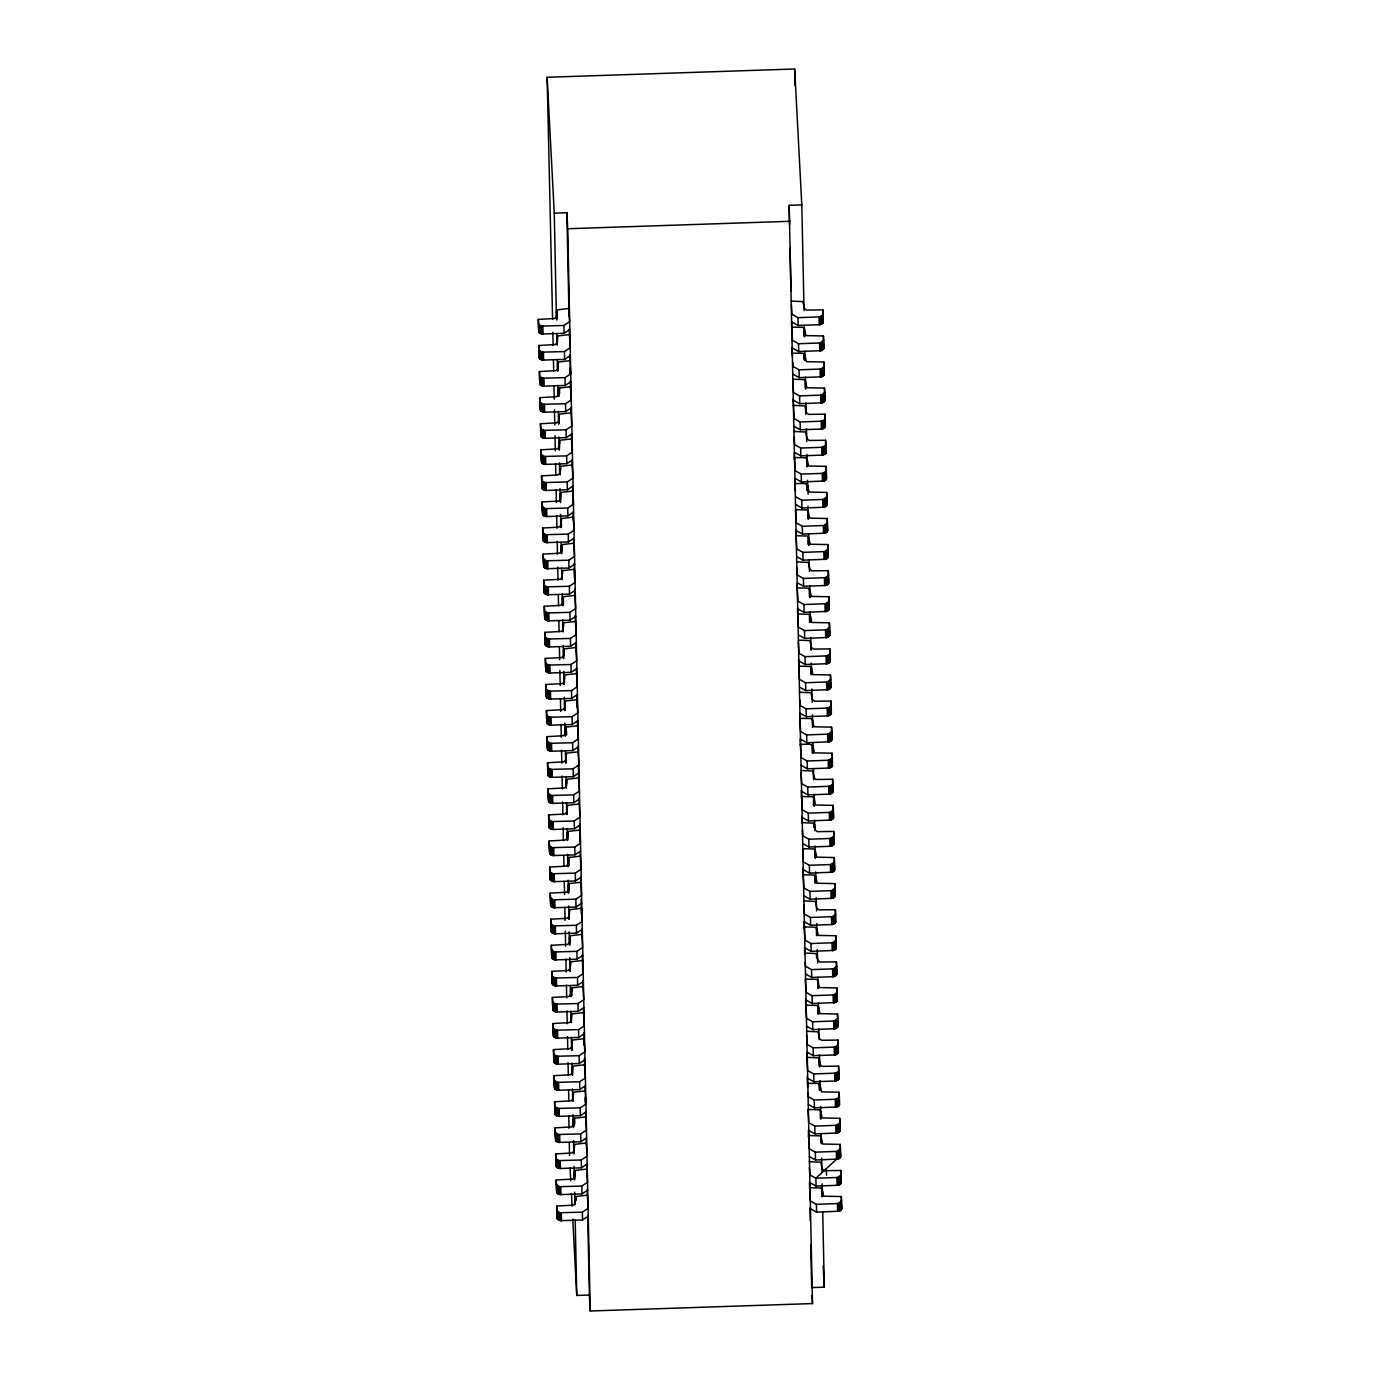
<?xml version="1.0" encoding="UTF-8"?>
<svg xmlns="http://www.w3.org/2000/svg" width="1380" height="1380" viewBox="0 0 1380 1380"><rect width="100%" height="100%" fill="white"/><g stroke="black" fill="none" stroke-linecap="round" stroke-linejoin="round"><path stroke-width="1.5" d="M538.303 319.401L538.614 324.128L541.426 326.077L563.92 325.49L569.63 321.695L568.94 308.499L557.348 309.845L556.64 316.589L554.691 318.487L538.303 319.401L538.459 327.233L538.994 332.39L542.306 333.995L564.092 333.305L569.785 329.51M556.606 319.418L556.658 310.673M538.838 345.483L539.149 350.21L541.961 352.159L564.472 351.555L570.164 347.76L569.474 334.581L557.882 335.927L557.192 342.654L555.243 344.569L538.838 345.483L539.011 353.297L539.528 358.472L542.84 360.077L564.627 359.387L570.337 355.591M539.39 371.565L539.701 376.274L542.513 378.224L565.007 377.637L570.716 373.842L570.026 360.663L558.434 361.991L557.727 368.736L555.778 370.651L539.39 371.565L539.545 379.379L540.08 384.554L543.392 386.159L565.162 385.469L570.871 381.673M539.925 397.63L540.236 402.356L543.047 404.305L565.541 403.719L571.251 399.924L570.561 386.728L558.969 388.073L558.279 394.818L556.33 396.733L539.925 397.63L540.098 405.461L540.615 410.619L543.927 412.223L565.714 411.551L571.423 407.756M540.477 423.712L540.788 428.438L543.599 430.388L566.093 429.801L571.803 426.006L571.113 412.81L559.504 414.155L558.814 420.9L556.865 422.815L540.477 423.712L540.632 431.543L541.15 436.701L544.479 438.305L566.249 437.615L571.958 433.82M541.012 449.794L541.322 454.52L544.134 456.47L566.628 455.883L572.338 452.088L571.648 438.892L560.056 440.237L559.349 446.982L557.417 448.88L541.012 449.794L541.167 457.625L541.702 462.783L545.014 464.387L566.801 463.697L572.493 459.902M541.547 475.876L541.857 480.602L544.686 482.552L567.18 481.948L572.873 478.153L572.183 464.974L560.591 466.319L559.9 473.047L557.951 474.962L541.547 475.876L541.719 483.69L542.236 488.865L545.548 490.469L567.335 489.779L573.045 485.984M542.099 501.958L542.409 506.667L545.221 508.634L567.715 508.03L573.425 504.235L572.735 491.056L561.143 492.384L560.435 499.129L558.503 501.043L542.099 501.958L542.254 509.772L542.789 514.947L546.101 516.551L567.887 515.861L573.58 512.066M542.633 528.023L542.944 532.749L545.755 534.698L568.267 534.112L573.959 530.317L573.269 517.12L561.677 518.466L560.987 525.211L559.038 527.125L542.633 528.023L542.806 535.854L543.323 541.012L546.635 542.616L568.422 541.943L574.132 538.148M560.987 527.574L560.832 519.743M543.185 554.105L543.496 558.831L546.308 560.78L568.802 560.194L574.511 556.399L573.821 543.202L562.229 544.548L561.522 551.293L559.573 553.207L543.185 554.105L543.341 561.936L543.875 567.094L547.187 568.698L568.957 568.008L574.667 564.213M543.72 580.187L544.031 584.913L546.842 586.862L569.336 586.276L575.046 582.481L574.356 569.284L562.764 570.63L562.074 577.375L560.125 579.272L543.72 580.187L543.893 588.018L544.41 593.176L547.722 594.78L569.509 594.09L575.218 590.295M544.272 606.269L544.582 610.995L547.394 612.944L569.888 612.341L575.598 608.545L574.908 595.366L563.299 596.712L562.609 603.44L560.659 605.354L544.272 606.269L544.427 614.083L544.945 619.258L548.274 620.862L570.043 620.172L575.753 616.377M544.807 632.351L545.117 637.06L547.929 639.026L570.423 638.423L576.133 634.627L575.443 621.448L563.851 622.777L563.144 629.522L561.212 631.436L544.807 632.351L544.962 640.165L545.497 645.34L548.809 646.944L570.596 646.254L576.288 642.459M545.341 658.415L545.652 663.142L548.481 665.091L570.975 664.505L576.668 660.71L575.977 647.513L564.386 648.859L563.696 655.604L561.746 657.518L545.341 658.415L545.514 666.247L546.032 671.405L549.343 673.009L571.13 672.336L576.84 668.541M545.894 684.497L546.204 689.224L549.016 691.173L571.51 690.587L577.22 686.792L576.53 673.595L564.938 674.941L564.23 681.686L562.298 683.6L545.894 684.497L546.049 692.329L546.584 697.486L549.895 699.091L571.682 698.401L577.375 694.606M546.428 710.579L546.739 715.306L549.551 717.255L572.062 716.668L577.754 712.874L577.064 699.677L565.472 701.023L564.782 707.768L562.833 709.665L546.428 710.579L546.601 718.411L547.118 723.568L550.43 725.173L572.217 724.483L577.927 720.688M546.98 736.661L547.291 741.388L550.102 743.337L572.596 742.733L578.306 738.938L577.616 725.759L566.024 727.105L565.317 733.832L563.368 735.747L546.98 736.661L547.136 744.476L547.67 749.65L550.982 751.255L572.752 750.565L578.462 746.77M547.515 762.743L547.826 767.452L550.637 769.419L573.131 768.815L578.841 765.02L578.151 751.841L566.559 753.17L565.869 759.914L563.92 761.829L547.515 762.743L547.688 770.558L548.205 775.733L551.517 777.337L573.304 776.647L579.014 772.852M548.067 788.808L548.377 793.534L551.189 795.484L573.683 794.897L579.393 791.102L578.703 777.906L567.094 779.252L566.404 785.996L564.455 787.911L548.067 788.808L548.222 796.639L548.74 801.797L552.069 803.402L573.839 802.729L579.548 798.934M566.404 788.36L566.249 780.528M548.602 814.89L548.912 819.616L551.724 821.566L574.218 820.979L579.928 817.184L579.238 803.988L567.646 805.334L566.939 812.078L565.007 813.993L548.602 814.89L548.757 822.721L549.292 827.879L552.604 829.484L574.391 828.793L580.083 824.999M549.136 840.972L549.464 845.699L552.276 847.648L574.77 847.061L580.462 843.266L579.773 830.07L568.181 831.416L567.491 838.16L565.541 840.058L549.136 840.972L549.309 848.804L549.827 853.961L553.139 855.566L574.925 854.875L580.635 851.081M549.689 867.054L549.999 871.781L552.811 873.73L575.305 873.126L581.014 869.331L580.325 856.152L568.732 857.498L568.025 864.225L566.093 866.14L549.689 867.054L549.844 874.868L550.379 880.043L553.691 881.648L575.477 880.957L581.17 877.163M550.223 893.136L550.534 897.845L553.346 899.812L575.857 899.208L581.549 895.413L580.859 882.234L569.267 883.562L568.577 890.307L566.628 892.222L550.223 893.136L550.396 900.95L550.913 906.125L554.225 907.73L576.012 907.04L581.722 903.245M550.775 919.201L551.086 923.927L553.898 925.877L576.391 925.29L582.101 921.495L581.411 908.299L569.819 909.644L569.112 916.389L567.163 918.304L550.775 919.201L550.931 927.032L551.465 932.19L554.777 933.794L576.547 933.122L582.257 929.327M551.31 945.283L551.62 950.009L554.432 951.959L576.926 951.372L582.636 947.577L581.946 934.381L570.354 935.726L569.664 942.471L567.715 944.386L551.31 945.283L551.482 953.114L552 958.272L555.312 959.876L577.099 959.186L582.809 955.391M551.862 971.365L552.173 976.091L554.984 978.041L577.478 977.454L583.188 973.659L582.498 960.463L570.889 961.808L570.199 968.553L568.25 970.451L551.862 971.365L552.017 979.196L552.535 984.354L555.864 985.958L577.634 985.268L583.343 981.473M552.397 997.447L552.707 1002.173L555.519 1004.123L578.013 1003.519L583.723 999.724L583.033 986.545L571.441 987.89L570.734 994.618L568.802 996.533L552.397 997.447L552.552 1005.261L553.087 1010.436L556.399 1012.04L578.186 1011.35L583.895 1007.555M552.932 1023.529L553.259 1028.238L556.071 1030.205L578.565 1029.601L584.275 1025.806L583.567 1012.627L571.976 1013.955L571.286 1020.7L569.336 1022.615L552.932 1023.529L553.104 1031.343L553.621 1036.518L556.951 1038.122L578.72 1037.432L584.43 1033.637M553.484 1049.594L553.794 1054.32L556.606 1056.269L579.1 1055.683L584.809 1051.888L584.12 1038.692L572.528 1040.037L571.82 1046.782L569.888 1048.697L553.484 1049.594L553.639 1057.425L554.173 1062.583L557.486 1064.187L579.272 1063.514L584.965 1059.719M571.786 1049.611L571.837 1040.865M554.018 1075.676L554.329 1080.402L557.141 1082.351L579.652 1081.765L585.344 1077.97L584.654 1064.774L573.062 1066.119L572.372 1072.864L570.423 1074.778L554.018 1075.676L554.191 1083.507L554.708 1088.665L558.02 1090.269L579.807 1089.579L585.517 1085.784M554.57 1101.758L554.881 1106.484L557.692 1108.433L580.187 1107.847L585.896 1104.052L585.206 1090.856L573.614 1092.201L572.907 1098.946L570.958 1100.861L554.57 1101.758L554.726 1109.589L555.26 1114.747L558.572 1116.351L580.359 1115.661L586.052 1111.866M555.105 1127.84L555.416 1132.566L558.227 1134.515L580.739 1133.912L586.431 1130.117L585.741 1116.938L574.149 1118.283L573.459 1125.01L571.51 1126.925L555.105 1127.84L555.278 1135.654L555.795 1140.829L559.107 1142.433L580.894 1141.743L586.604 1137.948M555.657 1153.922L555.968 1158.631L558.779 1160.597L581.273 1159.994L586.983 1156.198L586.293 1143.02L574.684 1144.348L573.994 1151.092L572.045 1153.007L555.657 1153.922L555.812 1161.736L556.347 1166.911L559.659 1168.515L581.428 1167.825L587.138 1164.03M556.192 1179.986L556.502 1184.713L559.314 1186.662L581.808 1186.076L587.518 1182.281L586.828 1169.101L575.236 1170.43L574.529 1177.175L572.596 1179.089L556.192 1179.986L556.364 1187.818L556.882 1192.976L560.194 1194.597L581.981 1193.907L587.69 1190.112M556.744 1206.068L557.054 1210.795L559.866 1212.744L582.36 1212.158L588.07 1208.362L587.363 1195.166L575.77 1196.512L575.081 1203.256L573.131 1205.171L556.744 1206.068L556.899 1213.9L557.417 1219.058L560.746 1220.662L582.515 1219.972L588.225 1216.177M791.206 301.064L802.901 301.616L804.298 308.292L806.438 310.069L822.877 309.879L823.067 314.606L819.755 316.882L797.985 317.659L791.896 314.243L791.413 304.825M792.068 322.075L798.14 325.473L819.927 324.697L823.256 321.971M823.636 340.222L820.307 342.964L798.52 343.724L792.448 340.325L791.758 327.146L802.918 327.388L804.437 328.923L805.834 335.599L823.429 335.961L823.636 340.222L823.774 348.502L821.169 350.641L798.692 351.555L792.603 348.157M823.774 348.502L823.584 343.775M792.5 356.989L792.293 353.211L802.832 353.228L804.971 355.005L806.369 361.663L823.964 362.043L824.153 366.77L820.841 369.047L799.072 369.805L792.983 366.407L792.793 362.647M793.155 374.239L799.227 377.637L821.014 376.861L824.136 375.05L824.119 369.857M824.723 392.369L821.393 395.111L799.607 395.888L793.534 392.489L792.845 379.293L803.988 379.552L805.523 381.087L806.92 387.746L824.498 388.108L824.723 392.369L824.843 400.666L822.256 402.805L799.779 403.702L793.69 400.304M824.843 400.666L824.671 395.939M793.379 405.375L805.075 405.944L806.472 412.603L808.611 414.38L825.05 414.19L825.068 419.382L821.928 421.193L800.159 421.97L794.069 418.571L793.19 398.958M794.225 426.386L800.314 429.784L822.101 429.025L825.223 427.196L825.206 422.021M793.914 431.457L805.61 432.009L807.007 438.685L809.146 440.462L825.585 440.272L825.775 444.998L822.48 447.275L800.693 448.052L794.604 444.636L794.225 437.115M794.777 452.468L800.849 455.866L822.635 455.089L825.775 453.278L825.758 448.086M826.361 470.615L823.015 473.357L801.228 474.116L795.156 470.718L794.466 457.539L805.627 457.781L807.145 459.316L808.542 465.991L826.137 466.354L826.361 470.615L826.482 478.895L823.877 481.034L801.4 481.948L795.311 478.55M826.482 478.895L826.292 474.168M795.398 491.142L795.001 483.604L804.868 483.449L807.473 484.949L809.094 492.056L826.672 492.436L826.896 496.697L823.55 499.439L801.78 500.198L795.691 496.8M795.863 504.632L801.935 508.03L823.722 507.254L826.861 505.442L826.844 500.25M827.448 522.761L824.102 525.504L802.315 526.28L796.243 522.882L795.553 509.686L806.714 509.945L808.232 511.48L809.629 518.138L827.224 518.5L827.448 522.761L827.569 531.059L824.964 533.198L802.487 534.095L796.398 530.696M827.569 531.059L827.379 526.332M827.983 548.843L824.636 551.586L802.867 552.362L796.778 548.964L796.088 535.768L807.248 536.027L808.766 537.545L810.164 544.22L827.759 544.582L827.983 548.843L828.104 557.141L825.499 559.262L803.022 560.177L796.95 556.778M828.104 557.141L827.914 552.414M796.639 561.85L808.318 562.402L809.732 569.077L811.871 570.854L828.293 570.664L828.483 575.391L825.188 577.668L803.402 578.444L797.33 575.029L796.933 567.508M797.485 582.86L803.574 586.259L825.344 585.5L828.483 583.671L828.466 578.479M829.07 601.007L825.723 603.75L803.954 604.509L797.864 601.111L797.174 587.932L808.335 588.173L809.853 589.709L811.25 596.384L828.845 596.747L829.07 601.007L829.19 609.287L826.586 611.426L804.109 612.341L798.019 608.942M829.19 609.287L829 604.561M829.604 627.089L826.275 629.832L804.488 630.591L798.399 627.193L797.709 613.997L808.87 614.255L810.405 615.791L811.802 622.449L829.38 622.829L829.604 627.089L829.725 635.369L827.138 637.508L804.661 638.423L798.572 635.024M829.725 635.369L829.553 630.643M798.261 640.079L809.957 640.648L811.354 647.323L813.493 649.1L829.932 648.893L829.949 654.086L826.81 655.897L805.04 656.673L798.951 653.275L798.365 641.959M799.106 661.089L805.196 664.505L826.965 663.728L830.105 661.9L830.087 656.725M830.691 679.236L827.345 681.979L805.575 682.755L799.486 679.357L798.796 666.161L809.957 666.419L811.475 667.937L812.889 674.613L830.467 674.975L830.691 679.236L830.812 687.533L828.224 689.655L805.73 690.569L799.658 687.171M830.812 687.533L830.639 682.807M799.348 692.243L811.043 692.795L812.441 699.47L814.58 701.247L831.019 701.057L831.191 705.784L827.897 708.061L806.11 708.837L800.038 705.422L799.745 699.781M800.193 713.253L806.282 716.651L828.052 715.892L831.191 714.064L831.174 708.872M831.778 731.4L828.431 734.143L806.662 734.902L800.573 731.504L799.883 718.325L811.043 718.566L812.561 720.101L813.959 726.777L831.554 727.139L831.778 731.4L831.899 739.68L829.294 741.819L806.817 742.733L800.745 739.335M831.899 739.68L831.709 734.954M801.021 755.705L800.434 744.389L809.577 744.13L812.889 745.735L814.511 752.842L832.088 753.221L832.312 757.482L828.983 760.225L807.197 760.984L801.125 757.586M801.28 765.417L807.369 768.815L829.139 768.039L832.278 766.228L832.261 761.036M800.969 770.471L812.665 771.041L814.062 777.716L816.201 779.493L832.64 779.286L832.658 784.478L829.518 786.289L807.749 787.066L801.659 783.668L801.073 772.369M801.832 791.482L807.904 794.897L829.691 794.121L832.813 792.293L832.795 787.118M833.399 809.629L830.07 812.372L808.283 813.148L802.211 809.75L801.504 796.553L812.665 796.812L814.2 798.33L815.597 805.006L833.175 805.368L833.399 809.629L833.52 817.926L830.933 820.048L808.456 820.962L802.366 817.564M833.52 817.926L833.348 813.2M802.056 822.635L813.752 823.187L815.149 829.863L817.288 831.64L833.727 831.45L833.9 836.177L830.605 838.454L808.835 839.23L802.746 835.814L802.453 830.173M802.901 843.646L808.991 847.044L830.76 846.285L833.9 844.457L833.882 839.282M834.486 861.793L831.139 864.536L809.37 865.295L803.281 861.896L802.591 848.717L813.752 848.959L815.269 850.494L816.684 857.17L834.262 857.532L834.486 861.793L834.607 870.073L832.019 872.212L809.525 873.126L803.453 869.728M834.607 870.073L834.434 865.346M835.038 887.875L831.692 890.617L809.905 891.377L803.833 887.978L803.143 874.782L814.304 875.041L815.822 876.576L817.219 883.235L834.814 883.614L835.038 887.875L835.159 896.155L832.554 898.294L810.077 899.208L803.988 895.81M835.159 896.155L834.969 891.428M803.678 900.864L815.373 901.433L816.77 908.109L818.909 909.886L835.349 909.679L835.538 914.405L832.226 916.682L810.457 917.459L804.368 914.06L803.885 904.642M804.54 921.875L810.612 925.29L832.399 924.514L835.728 921.771M836.108 940.022L832.778 942.764L810.991 943.541L804.92 940.142L804.23 926.946L815.373 927.205L816.908 928.723L818.306 935.399L835.883 935.761L836.108 940.022L836.245 948.319L833.641 950.441L811.164 951.355L805.075 947.957M836.245 948.319L836.056 943.592M804.764 953.028L816.46 953.58L817.857 960.256L819.996 962.033L836.435 961.843L836.625 966.569L833.313 968.846L811.543 969.623L805.454 966.224L805.264 962.447M805.627 974.038L811.699 977.437L833.486 976.678L836.608 974.849L836.591 969.674M837.194 992.185L833.865 994.928L812.078 995.687L806.006 992.289L805.299 979.11L816.46 979.352L817.995 980.887L819.392 987.562L836.97 987.925L837.194 992.185L837.315 1000.466L834.727 1002.605L812.251 1003.519L806.162 1000.12M837.315 1000.466L837.143 995.739M837.746 1018.267L834.4 1021.01L812.63 1021.769L806.541 1018.371L805.851 1005.192L817.012 1005.434L818.53 1006.969L819.927 1013.627L837.522 1014.007L837.746 1018.267L837.867 1026.548L835.262 1028.687L812.786 1029.601L806.696 1026.203M837.867 1026.548L837.677 1021.821M806.386 1031.257L818.081 1031.826L819.479 1038.502L821.618 1040.278L838.057 1040.072L838.247 1044.798L834.934 1047.075L813.165 1047.851L807.076 1044.453L806.593 1035.034M807.248 1052.267L813.32 1055.683L835.107 1054.907L838.454 1052.164M806.938 1057.339L818.633 1057.908L820.031 1064.567L822.17 1066.343L838.609 1066.153L838.626 1071.346L835.486 1073.157L813.7 1073.933L807.628 1070.535L806.783 1053.044M807.783 1078.349L813.872 1081.748L835.642 1080.988L838.781 1079.16L838.764 1073.985M807.68 1087.181L807.473 1083.421L818.012 1083.421L820.151 1085.197L821.548 1091.873L839.144 1092.236L839.333 1096.962L836.021 1099.239L814.252 1100.015L808.163 1096.617L807.973 1092.839M808.335 1104.431L814.407 1107.83L836.194 1107.071L839.333 1105.242L839.316 1100.067M839.903 1122.578L836.573 1125.321L814.787 1126.08L808.715 1122.682L808.025 1109.503L819.168 1109.744L820.703 1111.28L822.101 1117.955L839.696 1118.317L839.903 1122.578L840.041 1130.858L837.436 1132.997L814.959 1133.912L808.87 1130.513M840.041 1130.858L839.851 1126.132M840.455 1148.66L837.108 1151.403L815.339 1152.162L809.249 1148.764L808.559 1135.585L819.72 1135.826L821.238 1137.362L822.635 1144.02L840.23 1144.399L840.455 1148.66L840.575 1156.94L837.971 1159.079L815.494 1159.994L809.422 1156.595M840.575 1156.94L840.386 1152.214M809.111 1161.649L820.789 1162.219L822.204 1168.895L824.343 1170.671L840.765 1170.464L840.955 1175.208L837.66 1177.468L815.873 1178.244L809.801 1174.846L809.405 1167.308M809.957 1182.66L816.046 1186.076L837.815 1185.299L840.955 1183.471L840.938 1178.296M841.541 1200.807L838.195 1203.55L816.425 1204.326L810.336 1200.928L809.646 1187.732L820.807 1187.99L822.325 1189.508L823.722 1196.184L841.317 1196.546L841.541 1200.807L841.662 1209.104L839.057 1211.226L816.581 1212.14L810.491 1208.742M841.662 1209.104L841.472 1204.378M559.366 449.345L559.366 441.065M560.452 501.492L560.452 493.212M564.782 710.131L564.782 701.851M565.869 762.278L565.869 753.998M569.664 944.834L569.664 936.554M570.199 970.916L570.216 962.636M569.388 864.967L568.198 866.14L568.043 858.326M566.68 734.574L566.024 727.105M572.096 995.36L571.441 987.89M552.587 319.436L547.136 77.28L794.673 69L801.797 204.895L804.057 310.673M547.136 77.28L554.26 213.175L566.887 212.744L567.732 228.735L590.226 1311L812.492 1303.565L789.153 205.31L801.797 204.895M567.732 228.735L789.998 221.3M572.752 1218.988L576.754 1295.441L589.381 1295.009L590.226 1311M822.721 1211.847L824.291 1287.16L811.664 1287.574L810.767 1244.536M807.938 544.151L808.232 536.699M813.372 804.937L813.648 797.485M805.127 388.056L805.299 380.639M814.89 857.463L815.062 850.045M820.324 1118.249L820.479 1110.831M826.206 1168.756L826.551 1175.156M823.17 1265.926L824.291 1287.16M812.078 1295.561L812.492 1303.565M570.182 368.477L570.475 374.135M572.993 500.75L573.183 504.528M579.945 837.902L580.135 841.662M582.653 968.294L582.843 972.055M585.361 1098.687L585.568 1102.447M570.078 1168.032L570.751 1180.78M571.423 1193.51L572.079 1206.258M823.101 314.14L823.222 322.437M824.188 366.304L824.309 374.584M825.275 418.451L825.395 426.748M825.809 444.533L825.93 452.83M826.896 496.697L827.017 504.977M828.518 574.925L828.656 583.223M830.156 653.154L830.277 661.451M831.243 705.318L831.364 713.615M832.312 757.482L832.451 765.762M832.865 783.564L832.985 791.844M833.951 835.711L834.072 844.008M835.573 913.957L835.693 922.237M836.659 966.103L836.78 974.401M838.281 1044.35L838.402 1052.63M838.833 1070.414L838.954 1078.712M839.368 1096.496L839.489 1104.794M840.989 1174.742L841.11 1183.022M822.877 309.879L823.067 322.886M823.429 335.961L823.601 348.968M823.964 362.043L824.136 375.05M824.498 388.108L824.688 401.114M825.05 414.19L825.223 427.196M825.585 440.272L825.775 453.278M826.137 466.354L826.309 479.36M826.672 492.436L826.861 505.442M827.224 518.5L827.396 531.507M827.759 544.582L827.931 557.589M828.293 570.664L828.483 583.671M828.845 596.747L829.018 609.753M829.38 622.829L829.57 635.835M829.932 648.893L830.001 652.809M829.949 654.086L830.105 661.9M830.467 674.975L830.657 687.982M831.019 701.057L831.191 714.064M831.554 727.139L831.726 740.146M832.088 753.221L832.278 766.228M832.64 779.286L832.727 783.202M832.658 784.478L832.813 792.293M833.175 805.368L833.365 818.375M833.727 831.45L833.9 844.457M834.262 857.532L834.452 870.539M834.814 883.614L834.986 896.62M835.349 909.679L835.521 922.685M835.883 935.761L836.073 948.767M836.435 961.843L836.608 974.849M836.97 987.925L837.16 1000.931M837.522 1014.007L837.695 1027.013M838.057 1040.072L838.247 1053.078M838.609 1066.153L838.781 1079.16M839.144 1092.236L839.333 1105.242M839.696 1118.317L839.868 1131.324M840.23 1144.399L840.403 1157.406M840.765 1170.464L840.955 1183.471M841.317 1196.546L841.49 1209.553M822.601 315.485L822.773 323.317M823.153 341.567L823.308 349.399M823.688 367.649L823.86 375.481M824.24 393.731L824.395 401.546M824.774 419.813L824.947 427.628M825.326 445.878L825.482 453.709M825.861 471.96L826.016 479.791M826.396 498.042L826.568 505.874M826.948 524.124L827.103 531.938M827.483 550.206L827.655 558.02M828.034 576.271L828.19 584.102M828.569 602.353L828.742 610.184M829.121 628.435L829.277 636.266M829.656 654.517L829.811 662.331M830.191 680.599L830.363 688.413M830.743 706.664L830.898 714.495M831.278 732.745L831.45 740.577M831.83 758.827L831.985 766.659M832.364 784.909L832.537 792.724M832.916 810.991L833.072 818.806M833.451 837.056L833.606 844.888M833.986 863.138L834.158 870.97M834.538 889.22L834.693 897.052M835.073 915.302L835.245 923.116M835.625 941.384L835.78 949.199M836.159 967.449L836.332 975.281M836.711 993.531L836.866 1001.363M837.246 1019.613L837.418 1027.445M837.798 1045.695L837.953 1053.509M838.333 1071.777L838.488 1079.591M838.868 1097.842L839.04 1105.673M839.42 1123.924L839.575 1131.755M839.954 1150.006L840.127 1157.837M840.506 1176.088L840.662 1183.902M841.041 1202.17L841.214 1209.984M822.204 315.882L822.377 323.714M822.756 341.964L822.911 349.796M823.291 368.046L823.446 375.86M823.826 394.128L823.998 401.942M824.378 420.193L824.533 428.024M824.912 446.275L825.085 454.106M825.464 472.357L825.62 480.188M825.999 498.439L826.172 506.253M826.551 524.521L826.706 532.335M827.086 550.586L827.241 558.417M827.62 576.668L827.793 584.499M828.173 602.75L828.328 610.581M828.707 628.832L828.88 636.646M829.259 654.914L829.414 662.728M829.794 680.995L829.966 688.81M830.346 707.06L830.501 714.892M830.881 733.142L831.053 740.974M831.433 759.224L831.588 767.039M831.968 785.306L832.123 793.12M832.502 811.388L832.675 819.202M833.054 837.453L833.21 845.284M833.589 863.535L833.761 871.366M834.141 889.617L834.296 897.431M834.676 915.699L834.848 923.513M835.228 941.781L835.383 949.595M835.763 967.846L835.918 975.677M836.297 993.928L836.47 1001.759M836.849 1020.01L837.005 1027.824M837.384 1046.092L837.557 1053.906M837.936 1072.174L838.091 1079.988M838.471 1098.238L838.643 1106.07M839.023 1124.321L839.178 1132.152M839.558 1150.402L839.713 1158.217M840.092 1176.485L840.265 1184.299M840.644 1202.567L840.8 1210.381M821.704 316.227L821.876 324.059M822.256 342.309L822.411 350.14M822.791 368.391L822.946 376.205M823.325 394.473L823.498 402.287M823.877 420.555L824.033 428.369M824.412 446.62L824.585 454.451M824.964 472.702L825.119 480.533M825.499 498.784L825.671 506.598M826.051 524.866L826.206 532.68M826.586 550.948L826.741 558.762M827.12 577.013L827.293 584.844M827.672 603.095L827.827 610.926M828.207 629.177L828.38 636.991M828.759 655.259L828.914 663.073M829.294 681.341L829.466 689.155M829.846 707.405L830.001 715.237M830.38 733.487L830.536 741.319M830.915 759.569L831.088 767.384M831.467 785.651L831.623 793.466M832.002 811.733L832.175 819.548M832.554 837.798L832.709 845.63M833.089 863.88L833.261 871.712M833.641 889.962L833.796 897.794M834.176 916.044L834.331 923.858M834.71 942.126L834.883 949.94M835.262 968.191L835.418 976.022M835.797 994.273L835.97 1002.104M836.349 1020.355L836.504 1028.186M836.884 1046.437L837.056 1054.251M837.436 1072.519L837.591 1080.333M837.971 1098.584L838.126 1106.415M838.505 1124.666L838.678 1132.497M839.057 1150.748L839.213 1158.579M839.592 1176.83L839.764 1184.644M840.144 1202.912L840.299 1210.726M821.117 316.52L821.273 324.335M821.652 342.602L821.825 350.416M822.204 368.684L822.359 376.498M822.739 394.749L822.911 402.581M823.291 420.831L823.446 428.663M823.826 446.913L823.998 454.727M824.378 472.995L824.533 480.809M824.912 499.077L825.085 506.891M825.464 525.142L825.62 532.973M825.999 551.224L826.154 559.055M826.534 577.306L826.706 585.12M827.086 603.388L827.241 611.202M827.62 629.47L827.793 637.284M828.173 655.534L828.328 663.366M828.707 681.616L828.88 689.448M829.259 707.698L829.414 715.513M829.794 733.781L829.949 741.595M830.329 759.863L830.501 767.677M830.881 785.927L831.036 793.759M831.416 812.009L831.588 819.841M831.968 838.091L832.123 845.923M832.502 864.173L832.675 871.988M833.054 890.255L833.21 898.07M833.589 916.32L833.744 924.152M834.124 942.402L834.296 950.234M834.676 968.484L834.831 976.316M835.211 994.566L835.383 1002.38M835.763 1020.648L835.918 1028.462M836.297 1046.713L836.47 1054.544M836.849 1072.795L837.005 1080.626M837.384 1098.877L837.539 1106.708M837.919 1124.959L838.091 1132.773M838.471 1151.041L838.626 1158.855M839.005 1177.106L839.178 1184.937M839.558 1203.188L839.713 1211.019M820.462 316.745L820.634 324.559M821.014 342.809L821.169 350.641M821.548 368.891L821.704 376.723M822.083 394.973L822.256 402.805M822.635 421.055L822.791 428.87M823.17 447.137L823.343 454.952M823.722 473.202L823.877 481.034M824.257 499.284L824.429 507.116M824.809 525.366L824.964 533.198M825.344 551.448L825.499 559.262M825.878 577.53L826.051 585.344M826.43 603.595L826.586 611.426M826.965 629.677L827.138 637.508M827.517 655.759L827.672 663.59M828.052 681.841L828.224 689.655M828.604 707.923L828.759 715.737M829.139 733.988L829.294 741.819M829.673 760.07L829.846 767.901M830.225 786.152L830.38 793.983M830.76 812.234L830.933 820.048M831.312 838.316L831.467 846.13M831.847 864.38L832.019 872.212M832.399 890.462L832.554 898.294M832.934 916.544L833.089 924.376M833.468 942.626L833.641 950.441M834.02 968.708L834.176 976.523M834.555 994.773L834.727 1002.605M835.107 1020.855L835.262 1028.687M835.642 1046.937L835.814 1054.769M836.194 1073.019L836.349 1080.833M836.729 1099.101L836.884 1106.915M837.263 1125.166L837.436 1132.997M837.815 1151.248L837.971 1159.079M838.35 1177.33L838.523 1185.161M838.902 1203.412L839.057 1211.226M819.755 316.882L819.927 324.697M820.307 342.964L820.462 350.779M820.841 369.047L821.014 376.861M821.393 395.111L821.548 402.943M821.928 421.193L822.101 429.025M822.48 447.275L822.635 455.089M823.015 473.357L823.17 481.172M823.55 499.439L823.722 507.254M824.102 525.504L824.257 533.336M824.636 551.586L824.809 559.418M825.188 577.668L825.344 585.5M825.723 603.75L825.895 611.564M826.275 629.832L826.43 637.646M826.81 655.897L826.965 663.728M827.345 681.979L827.517 689.81M827.897 708.061L828.052 715.892M828.431 734.143L828.604 741.957M828.983 760.225L829.139 768.039M829.518 786.289L829.691 794.121M830.07 812.372L830.225 820.203M830.605 838.454L830.76 846.285M831.139 864.536L831.312 872.35M831.692 890.617L831.847 898.432M832.226 916.682L832.399 924.514M832.778 942.764L832.934 950.596M833.313 968.846L833.486 976.678M833.865 994.928L834.02 1002.742M834.4 1021.01L834.555 1028.824M834.934 1047.075L835.107 1054.907M835.486 1073.157L835.642 1080.988M836.021 1099.239L836.194 1107.071M836.573 1125.321L836.729 1133.135M837.108 1151.403L837.281 1159.217M837.66 1177.468L837.815 1185.299M838.195 1203.55L838.35 1211.381M819.03 316.952L819.202 324.766M819.582 343.034L819.737 350.848M820.117 369.098L820.272 376.93M820.652 395.18L820.824 403.012M821.204 421.262L821.359 429.077M821.738 447.344L821.911 455.159M822.29 473.426L822.446 481.241M822.825 499.491L822.998 507.323M823.377 525.573L823.532 533.405M823.912 551.655L824.067 559.469M824.447 577.737L824.619 585.551M824.999 603.819L825.154 611.633M825.533 629.884L825.706 637.715M826.085 655.966L826.241 663.797M826.62 682.048L826.793 689.862M827.172 708.13L827.327 715.944M827.707 734.212L827.862 742.026M828.241 760.277L828.414 768.108M828.793 786.359L828.949 794.19M829.328 812.441L829.501 820.255M829.88 838.523L830.036 846.337M830.415 864.605L830.588 872.419M830.967 890.669L831.122 898.501M831.502 916.751L831.657 924.583M832.037 942.833L832.209 950.665M832.589 968.915L832.744 976.73M833.123 994.997L833.296 1002.812M833.675 1021.062L833.831 1028.894M834.21 1047.144L834.383 1054.976M834.762 1073.226L834.917 1081.058M835.297 1099.308L835.469 1107.122M835.849 1125.39L836.004 1133.204M836.384 1151.455L836.539 1159.286L815.873 1178.244L816.046 1186.076M836.918 1177.537L837.091 1185.368M837.47 1203.619L837.625 1211.45M808.007 490.383L808.094 494.299M804.298 325.387L804.592 336.737M804.833 351.193L805.006 359.801M805.368 377.016L805.765 389.367M805.903 402.839L806.127 413.603M806.438 428.663L806.524 432.958M806.61 433.234L806.714 441.565M806.972 454.486L807.352 465.647M807.507 480.292L807.8 491.263M808.059 506.115L808.318 519.018M808.628 534.095L808.939 545.376M809.163 559.9L809.474 571.458M809.715 585.724L810.025 597.523M810.25 611.547L810.474 622.311M810.784 637.37L811.043 650.273M811.319 663.176L811.699 674.268M811.854 689L812.268 702.299M812.389 714.823L812.768 726.432M812.975 742.802L813.2 753.549L812.889 745.735M813.51 768.608L813.734 779.372M814.045 794.432L814.355 806.162M814.58 820.255L814.942 830.743M815.114 846.078L815.442 858.308M815.649 871.884L816.029 882.907M816.201 897.707L816.615 910.938M816.736 923.531L817.115 935.053M817.27 949.354L817.702 963.085M817.857 977.316L818.081 988.08M818.392 1003.139L818.616 1013.903M818.927 1028.963L819.151 1039.709M819.461 1054.786L819.772 1066.947M819.996 1080.592L820.324 1089.579M820.531 1106.415L820.807 1119.318M821.117 1134.395L821.445 1143.692M821.6 1158.062L822.032 1171.724M822.152 1183.868L822.411 1196.788M804.212 328.474L804.385 336.306M804.764 354.557L804.885 360.422M805.851 406.721L805.972 412.586M806.938 458.867L807.093 466.699M807.473 484.949L807.593 490.814M808.007 511.031L808.18 518.846M808.559 537.113L808.715 544.928M809.646 589.26L809.801 597.091M810.181 615.342L810.302 621.207M810.767 643.373L810.888 649.238M811.268 667.506L811.388 673.371M812.354 719.653L812.51 727.484M813.51 775.733L813.596 779.631M813.976 797.899L814.148 805.713M814.528 823.981L814.597 827.879M815.597 876.128L815.735 881.993M816.684 928.292L816.805 934.156M817.236 954.374L817.305 958.272M817.771 980.438L817.943 988.27M818.323 1006.52L818.478 1014.352M819.409 1058.684L819.565 1066.499M819.944 1084.766L820.031 1088.665M821.031 1136.913L821.152 1142.778M822.118 1189.077L822.239 1194.942M803.885 328.061L804.057 335.892M804.437 354.143L804.557 360.007M805.506 406.307L805.679 414.121M806.593 458.453L806.765 466.285M807.145 484.535L807.266 490.4M809.301 588.846L809.474 596.678M809.853 614.928L809.974 620.793M810.94 667.092L811.095 674.906M812.561 745.321L812.716 753.152M814.183 823.567L814.269 827.465M815.269 875.714L815.39 881.579M816.356 927.878L816.529 935.692M816.908 953.96L816.977 957.858M817.978 1006.106L818.15 1013.938M819.065 1058.27L819.237 1066.084M819.616 1084.352L819.737 1090.217M820.703 1136.499L820.824 1142.381M821.773 1188.663L821.945 1196.477M803.988 353.78L804.109 359.645M806.696 484.173L806.817 490.038M809.405 614.566L809.577 622.397M812.13 744.959L812.285 752.79M813.752 823.187L813.838 827.103M814.873 877.301L814.994 883.183M816.46 953.58L816.546 957.496M819.168 1083.99L819.289 1089.855M794.673 69L795.018 85.698M797.985 317.659L798.14 325.473M798.52 343.724L798.692 351.555M799.072 369.805L799.227 377.637M799.607 395.888L799.779 403.702M800.159 421.97L800.314 429.784M800.693 448.052L800.849 455.866M801.228 474.116L801.4 481.948M801.78 500.198L801.935 508.03M802.315 526.28L802.487 534.095M802.867 552.362L803.022 560.177M803.402 578.444L803.574 586.259M803.954 604.509L804.109 612.341M804.488 630.591L804.661 638.423M805.04 656.673L805.196 664.505M805.575 682.755L805.73 690.569M806.11 708.837L806.282 716.651M806.662 734.902L806.817 742.733M807.197 760.984L807.369 768.815M807.749 787.066L807.904 794.897M808.283 813.148L808.456 820.962M808.835 839.23L808.991 847.044M809.37 865.295L809.525 873.126M809.905 891.377L810.077 899.208M810.457 917.459L810.612 925.29M810.991 943.541L811.164 951.355M811.543 969.623L811.699 977.437M812.078 995.687L812.251 1003.519M812.63 1021.769L812.786 1029.601M813.165 1047.851L813.32 1055.683M813.7 1073.933L813.872 1081.748M814.252 1100.015L814.407 1107.83M814.787 1126.08L814.959 1133.912M815.339 1152.162L815.494 1159.994M816.425 1204.326L816.581 1212.14M789.153 205.31L789.567 224.681M790.05 248.348L790.947 291.37M791.568 321.505L791.706 327.957M792.12 347.312L792.241 353.78M794.311 452.743L794.432 459.212M794.846 478.567L794.932 482.879M795.915 530.213L796.053 536.665M797.036 583.999L797.123 588.294M797.519 607.666L797.657 614.117M798.606 659.312L798.779 667.903M799.71 713.098L799.814 717.393M800.262 738.921L800.383 745.373M801.332 790.55L801.47 797.002M801.866 816.374L802.004 822.825M802.936 868.003L803.125 876.611M804.057 921.806L804.195 928.257M804.592 947.612L804.73 954.08M805.661 999.258L805.799 1005.71M807.283 1076.71L807.404 1083.179M808.404 1130.513L808.525 1136.965M809.474 1182.142L809.611 1188.594M810.008 1207.966L810.267 1220.869M566.887 212.744L569.026 316.02M569.302 328.94L569.44 335.392M569.837 354.764L569.975 361.215M570.113 367.666L570.233 374.118M570.371 380.57L570.561 389.177M570.958 408.549L571.044 412.844M571.493 434.372L571.769 447.275M572.027 460.178L572.165 466.647M572.562 486.002L572.7 492.453M572.873 501.061L572.976 505.373M573.097 511.825L573.286 520.433M573.649 537.648L573.769 544.1M574.184 563.471L574.494 578.531M574.718 589.277L574.856 595.746M575.253 615.101L575.391 621.552M575.84 643.08L576.012 651.688M576.374 668.886L576.461 673.198M576.909 694.709L577.168 707.63M577.444 720.533L577.582 726.984M577.979 746.356L578.116 752.807M578.375 765.71L578.824 783.788M579.048 797.985L579.186 804.437M579.583 823.808L579.945 841.024M580.169 851.788L580.255 856.083M580.704 877.594L580.79 881.906M581.153 899.122L581.463 914.181M581.791 929.24L581.911 935.692M582.326 955.063L582.446 961.515M582.567 964.378L582.67 972.279M582.86 980.87L582.998 987.338M583.43 1008.849L583.533 1013.144M583.93 1032.516L584.206 1045.419M584.465 1058.339L584.654 1066.947M585.051 1086.302L585.137 1090.614M585.275 1097.066L585.413 1103.517M585.586 1112.125L585.724 1118.576M586.12 1137.948L586.259 1144.399M586.655 1163.771L586.983 1176.916M587.19 1189.577L587.328 1196.046M587.725 1215.401L589.381 1295.009M563.92 325.49L564.092 333.305M564.472 351.555L564.627 359.387M565.007 377.637L565.162 385.469M565.541 403.719L565.714 411.551M566.093 429.801L566.249 437.615M566.628 455.883L566.801 463.697M567.18 481.948L567.335 489.779M567.715 508.03L567.887 515.861M568.267 534.112L568.422 541.943M568.802 560.194L568.957 568.008M569.336 586.276L569.509 594.09M569.888 612.341L570.043 620.172M570.423 638.423L570.596 646.254M570.975 664.505L571.13 672.336M571.51 690.587L571.682 698.401M572.062 716.668L572.217 724.483M572.596 742.733L572.752 750.565M573.131 768.815L573.304 776.647M573.683 794.897L573.839 802.729M574.218 820.979L574.391 828.793M574.77 847.061L574.925 854.875M575.305 873.126L575.477 880.957M575.857 899.208L576.012 907.04M576.391 925.29L576.547 933.122M576.926 951.372L577.099 959.186M577.478 977.454L577.634 985.268M578.013 1003.519L578.186 1011.35M578.565 1029.601L578.72 1037.432M579.1 1055.683L579.272 1063.514M579.652 1081.765L579.807 1089.579M580.187 1107.847L580.359 1115.661M580.739 1133.912L580.894 1141.743M581.273 1159.994L581.428 1167.825M581.808 1186.076L581.981 1193.907M582.36 1212.158L582.515 1219.972M559.469 387.728L559.59 393.593M571.941 987.545L572.027 991.444M574.649 1117.938L574.77 1123.803M558.969 388.073L559.124 395.905M560.591 466.319L560.677 470.218M563.299 596.712L563.471 604.526M568.732 857.498L568.888 865.312M574.149 1118.283L574.304 1126.097M575.77 1196.512L575.857 1200.428M558.572 388.47L558.727 396.302M560.194 466.699L560.28 470.615M561.367 522.779L561.436 526.694M562.902 597.091L563.023 602.974M565.61 727.484L565.783 735.316M568.318 857.894L568.491 865.709M571.044 988.287L571.199 996.101M573.752 1118.68L573.873 1124.545M575.374 1196.909L575.46 1200.824M557.192 336.737L557.365 344.569M557.744 362.819L557.9 370.651M558.314 390.851L558.4 394.766M558.814 414.983L558.986 422.798M559.9 467.13L560.073 474.962M561.073 523.21L561.16 527.125M561.539 545.376L561.695 553.19M562.074 571.458L562.229 579.272M562.609 597.523L562.781 605.354M563.161 623.605L563.316 631.436M564.248 675.769L564.403 683.583M565.334 727.916L565.49 735.747M566.404 780.08L566.49 783.995M566.956 806.162L567.111 813.976M567.491 832.244L567.663 840.058M568.577 884.39L568.75 892.222M569.129 910.472L569.25 916.337M570.751 988.718L570.906 996.533M571.286 1014.783L571.458 1022.615M572.372 1066.947L572.545 1074.761M572.924 1093.029L573.08 1100.843M573.494 1121.06L573.58 1124.976M574.011 1145.176L574.166 1153.007M574.546 1171.258L574.701 1179.089M575.081 1197.34L575.201 1203.205M556.485 311.121L556.761 320.022M557.02 337.203L557.192 345.017M557.572 363.285L557.727 371.099M558.107 389.35L558.193 395.698M558.659 415.432L558.779 423.729M559.193 441.514L559.314 449.811M559.745 467.596L559.814 473.927M560.28 493.678L560.556 502.579M561.367 545.825L561.522 553.656M561.902 571.907L562.074 579.738M562.454 597.989L562.609 605.803M562.988 624.071L563.161 631.885M563.54 650.135L563.661 658.433M564.075 676.217L564.196 684.514M564.627 702.299L564.748 710.596M565.162 728.381L565.248 734.712M565.697 754.463L565.99 763.364M566.783 806.61L566.956 814.442M567.335 832.692L567.491 840.524M567.87 858.774L568.043 866.588M568.422 884.856L568.543 893.136M568.957 910.921L569.077 919.218M569.491 937.003L569.63 945.3M570.043 963.085L570.164 971.382M570.578 989.167L570.664 995.498M571.13 1015.249L571.199 1021.58M571.665 1041.331L571.941 1050.232M572.217 1067.396L572.372 1075.227M572.752 1093.477L572.907 1101.309M573.286 1119.56L573.373 1125.89M573.839 1145.641L573.959 1153.922M574.373 1171.724L574.494 1180.004M574.925 1197.788L575.011 1204.119M554.26 213.175L556.451 318.608M556.761 333.667L556.985 344.431M557.296 359.49L557.52 370.237M557.831 385.296L558.055 396.06M558.365 411.119L558.641 424.04M558.917 436.943L559.176 449.845M559.452 462.766L559.676 473.513M559.987 488.572L560.245 501.492M560.522 514.395L560.78 527.315M561.108 542.375L561.332 553.121M561.643 568.198L561.867 578.945M562.178 594.004L562.402 604.768M562.712 619.827L562.937 630.591M563.247 645.65L563.523 658.553M563.782 671.474L564.058 684.377M564.317 697.28L564.593 710.2M564.851 723.103L565.127 736.023M565.438 751.082L565.662 761.829M565.973 776.888L566.197 787.652M566.507 802.712L566.732 813.476M567.059 828.535L567.266 839.299M567.594 854.358L567.818 865.105M568.129 880.181L568.388 893.084M568.664 905.987L568.922 918.908M569.198 931.81L569.474 944.731M569.733 957.634L570.009 970.537M570.32 985.596L570.544 996.36M570.854 1011.419L571.079 1022.183M571.389 1037.243L571.665 1050.146M571.924 1063.066L572.148 1073.812M572.459 1088.889L572.683 1099.636M572.993 1114.695L573.269 1127.615M573.545 1140.518L573.804 1153.421M574.08 1166.341L574.339 1179.245M574.615 1192.165L574.874 1205.068M575.201 1220.127L576.754 1295.441M552.863 332.356L553.121 345.276M553.449 360.353L553.673 371.134M553.984 386.21L554.243 399.131M554.467 409.895L554.777 424.971M555.002 435.735L555.329 450.811M555.588 463.732L555.812 474.513M556.123 489.589L556.399 502.51M556.658 515.43L556.934 528.35M557.21 541.27L557.468 554.191M557.744 567.128L558.003 580.048M558.331 595.125L558.555 605.889M558.866 620.966L559.09 631.73M559.4 646.806L559.659 659.744M559.883 670.508L560.211 685.584M560.47 698.504L560.746 711.425M561.005 724.345L561.281 737.265M561.539 750.202L561.815 763.123M562.091 776.043L562.35 788.963M562.626 801.884L562.885 814.804M563.161 827.741L563.42 840.662M563.747 855.738L563.971 866.502M564.282 881.579L564.541 894.499M564.817 907.419L565.093 920.339M565.317 931.12L565.627 946.197M565.886 959.117L566.162 972.038M566.421 984.958L566.697 997.878M566.973 1010.816L567.232 1023.736M567.508 1036.656L567.766 1049.576M568.043 1062.497L568.301 1075.417M568.629 1090.493L568.853 1101.274M568.732 1115.73L568.991 1128.254M569.284 1142.847L569.543 1155.37M542.875 326.18L543.03 334.012M543.409 352.262L543.582 360.094M543.962 378.344L544.117 386.176M544.496 404.426L544.669 412.24M545.048 430.508L545.204 438.322M545.583 456.573L545.738 464.405M546.118 482.655L546.29 490.486M546.67 508.737L546.825 516.568M547.205 534.819L547.377 542.633M547.757 560.901L547.912 568.715M548.291 586.966L548.464 594.797M548.843 613.048L548.999 620.879M549.378 639.13L549.551 646.961M549.93 665.212L550.085 673.026M550.465 691.294L550.62 699.108M551 717.359L551.172 725.19M551.552 743.441L551.707 751.272M552.086 769.523L552.259 777.354M552.638 795.605L552.793 803.419M553.173 821.687L553.346 829.501M553.725 847.751L553.88 855.583M554.26 873.833L554.415 881.665M554.795 899.915L554.967 907.747M555.346 925.997L555.502 933.812M555.881 952.079L556.054 959.894M556.433 978.144L556.589 985.976M556.968 1004.226L557.141 1012.058M557.52 1030.308L557.675 1038.14M558.055 1056.39L558.21 1064.204M558.59 1082.472L558.762 1090.286M559.141 1108.537L559.297 1116.368M559.676 1134.619L559.849 1142.45M560.228 1160.701L560.384 1168.532M560.763 1186.783L560.936 1194.597M561.315 1212.865L561.47 1220.679M542.133 326.163L542.306 333.995M542.685 352.245L542.84 360.077M543.22 378.327L543.392 386.159M543.772 404.409L543.927 412.223M544.307 430.491L544.479 438.305M544.859 456.556L545.014 464.387M545.393 482.638L545.548 490.469M545.928 508.72L546.101 516.551M546.48 534.802L546.635 542.616M547.015 560.884L547.187 568.698M547.567 586.966L547.722 594.78M548.101 613.031L548.274 620.862M548.654 639.113L548.809 646.944M549.188 665.195L549.343 673.009M549.723 691.277L549.895 699.091M550.275 717.359L550.43 725.173M550.81 743.423L550.982 751.255M551.362 769.505L551.517 777.337M551.897 795.587L552.069 803.402M552.448 821.669L552.604 829.484M552.983 847.751L553.139 855.566M553.518 873.816L553.691 881.648M554.07 899.898L554.225 907.73M554.605 925.98L554.777 933.794M555.157 952.062L555.312 959.876M555.692 978.144L555.864 985.958M556.244 1004.209L556.399 1012.04M556.778 1030.291L556.951 1038.122M557.33 1056.373L557.486 1064.187M557.865 1082.455L558.02 1090.269M558.4 1108.537L558.572 1116.351M558.952 1134.601L559.107 1142.433M559.486 1160.684L559.659 1168.515M560.039 1186.766L560.194 1194.597M560.573 1212.848L560.746 1220.662M541.426 326.077L541.581 333.891M541.961 352.159L542.133 359.973M542.513 378.224L542.668 386.055M543.047 404.305L543.22 412.137M543.599 430.388L543.755 438.219M544.134 456.47L544.307 464.284M544.686 482.552L544.841 490.366M545.221 508.634L545.376 516.448M545.755 534.698L545.928 542.53M546.308 560.78L546.463 568.612M546.842 586.862L547.015 594.677M547.394 612.944L547.55 620.759M547.929 639.026L548.101 646.841M548.481 665.091L548.636 672.923M549.016 691.173L549.171 699.005M549.551 717.255L549.723 725.069M550.102 743.337L550.258 751.151M550.637 769.419L550.81 777.233M551.189 795.484L551.345 803.315M551.724 821.566L551.897 829.397M552.276 847.648L552.431 855.462M552.811 873.73L552.966 881.544M553.346 899.812L553.518 907.626M553.898 925.877L554.053 933.708M554.432 951.959L554.605 959.79M554.984 978.041L555.139 985.855M555.519 1004.123L555.692 1011.937M556.071 1030.205L556.226 1038.019M556.606 1056.269L556.761 1064.101M557.141 1082.351L557.313 1090.183M557.692 1108.433L557.848 1116.265M558.227 1134.515L558.4 1142.33M558.779 1160.597L558.934 1168.412M559.314 1186.662L559.486 1194.494M559.866 1212.744L560.021 1220.576M540.753 325.904L540.908 333.719M541.288 351.986L541.46 359.801M541.84 378.051L541.995 385.882M542.375 404.133L542.547 411.964M542.927 430.215L543.082 438.047M543.461 456.297L543.616 464.111M543.996 482.379L544.168 490.193M544.548 508.444L544.703 516.275M545.083 534.526L545.255 542.357M545.635 560.608L545.79 568.439M546.17 586.69L546.342 594.504M546.721 612.772L546.877 620.586M547.256 638.837L547.411 646.668M547.791 664.918L547.964 672.75M548.343 691L548.498 698.832M548.878 717.082L549.05 724.897M549.43 743.164L549.585 750.979M549.965 769.229L550.137 777.061M550.516 795.311L550.672 803.143M551.051 821.393L551.207 829.225M551.586 847.475L551.759 855.289M552.138 873.557L552.293 881.372M552.673 899.622L552.845 907.453M553.225 925.704L553.38 933.535M553.76 951.786L553.932 959.617M554.312 977.868L554.467 985.682M554.846 1003.95L555.002 1011.764M555.381 1030.015L555.553 1037.846M555.933 1056.097L556.088 1063.928M556.468 1082.179L556.64 1090.01M557.02 1108.261L557.175 1116.075M557.555 1134.343L557.727 1142.157M558.107 1160.408L558.262 1168.239M558.641 1186.49L558.797 1194.321M559.176 1212.572L559.349 1220.403M540.132 325.663L540.305 333.477M540.684 351.728L540.839 359.559M541.219 377.81L541.374 385.641M541.754 403.892L541.926 411.706M542.306 429.974L542.461 437.788M542.84 456.055L543.013 463.87M543.392 482.12L543.548 489.952M543.927 508.202L544.1 516.034M544.479 534.284L544.634 542.099M545.014 560.366L545.169 568.181M545.548 586.448L545.721 594.263M546.101 612.513L546.256 620.345M546.635 638.595L546.808 646.427M547.187 664.677L547.343 672.491M547.722 690.759L547.894 698.573M548.274 716.841L548.429 724.655M548.809 742.906L548.964 750.737M549.343 768.988L549.516 776.819M549.895 795.07L550.051 802.901M550.43 821.152L550.603 828.966M550.982 847.234L551.138 855.048M551.517 873.298L551.69 881.13M552.069 899.38L552.224 907.212M552.604 925.463L552.776 933.294M553.156 951.545L553.311 959.359M553.691 977.627L553.846 985.441M554.225 1003.691L554.398 1011.523M554.777 1029.773L554.933 1037.605M555.312 1055.855L555.485 1063.687M555.864 1081.937L556.019 1089.752M556.399 1108.019L556.571 1115.834M556.951 1134.084L557.106 1141.916M557.486 1160.166L557.641 1167.998M558.02 1186.248L558.193 1194.08M558.572 1212.33L558.727 1220.144M539.597 325.335L539.752 333.166M540.132 351.417L540.305 359.248M540.684 377.499L540.839 385.331M541.219 403.581L541.391 411.395M541.771 429.663L541.926 437.477M542.306 455.728L542.478 463.559M542.857 481.81L543.013 489.641M543.392 507.892L543.565 515.723M543.944 533.974L544.1 541.788M544.479 560.056L544.634 567.87M545.014 586.138L545.186 593.952M545.566 612.202L545.721 620.034M546.101 638.284L546.273 646.116M546.653 664.366L546.808 672.181M547.187 690.448L547.36 698.263M547.739 716.531L547.894 724.345M548.274 742.595L548.429 750.427M548.809 768.677L548.981 776.509M549.361 794.759L549.516 802.574M549.895 820.841L550.068 828.656M550.448 846.923L550.603 854.738M550.982 872.988L551.155 880.82M551.534 899.07L551.69 906.902M552.069 925.152L552.224 932.966M552.604 951.234L552.776 959.048M553.156 977.316L553.311 985.13M553.691 1003.381L553.863 1011.212M554.243 1029.463L554.398 1037.294M554.777 1055.545L554.95 1063.359M555.329 1081.627L555.485 1089.441M555.864 1107.709L556.019 1115.523M556.399 1133.774L556.571 1141.605M556.951 1159.856L557.106 1167.687M557.486 1185.938L557.658 1193.769M558.038 1212.02L558.193 1219.834M539.166 324.973L539.321 332.804M539.701 351.055L539.856 358.886M540.236 377.137L540.408 384.951M540.788 403.219L540.943 411.033M541.322 429.284L541.495 437.115M541.874 455.366L542.03 463.197M542.409 481.448L542.582 489.279M542.961 507.53L543.116 515.344M543.496 533.611L543.651 541.426M544.031 559.676L544.203 567.508M544.582 585.758L544.738 593.59M545.117 611.84L545.29 619.672M545.669 637.922L545.825 645.736M546.204 664.004L546.377 671.818M546.756 690.069L546.911 697.9M547.291 716.151L547.446 723.983M547.826 742.233L547.998 750.065M548.377 768.315L548.533 776.129M548.912 794.397L549.085 802.211M549.464 820.462L549.62 828.293M549.999 846.544L550.172 854.375M550.551 872.626L550.706 880.457M551.086 898.708L551.241 906.522M551.62 924.79L551.793 932.604M552.173 950.872L552.328 958.686M552.707 976.937L552.88 984.768M553.259 1003.019L553.414 1010.85M553.794 1029.101L553.966 1036.915M554.346 1055.183L554.501 1062.997M554.881 1081.265L555.036 1089.079M555.416 1107.329L555.588 1115.161M555.968 1133.411L556.123 1141.243M556.502 1159.493L556.675 1167.308M557.054 1185.575L557.21 1193.39M557.589 1211.657L557.761 1219.472M538.821 324.559L538.994 332.39M539.373 350.641L539.528 358.472M539.908 376.723L540.08 384.554M540.46 402.805L540.615 410.619M540.995 428.887L541.15 436.701M541.529 454.952L541.702 462.783M542.081 481.034L542.236 488.865M542.616 507.116L542.789 514.947M543.168 533.198L543.323 541.012M543.703 559.28L543.875 567.094M544.255 585.344L544.41 593.176M544.789 611.426L544.945 619.258M545.324 637.508L545.497 645.34M545.876 663.59L546.032 671.405M546.411 689.672L546.584 697.486M546.963 715.737L547.118 723.568M547.498 741.819L547.67 749.65M548.05 767.901L548.205 775.733M548.585 793.983L548.74 801.797M549.119 820.065L549.292 827.879M549.671 846.13L549.827 853.961M550.206 872.212L550.379 880.043M550.758 898.294L550.913 906.125M551.293 924.376L551.465 932.19M551.845 950.458L552 958.272M552.38 976.54L552.535 984.354M552.914 1002.605L553.087 1010.436M553.466 1028.687L553.621 1036.518M554.001 1054.769L554.173 1062.583M554.553 1080.851L554.708 1088.665M555.088 1106.933L555.26 1114.747M555.64 1132.997L555.795 1140.829M556.175 1159.079L556.347 1166.911M556.727 1185.161L556.882 1192.976M557.261 1211.243L557.417 1219.058M538.528 323.662L538.769 331.942M539.062 349.744L539.321 358.024M539.615 375.826L539.856 384.106M540.149 401.908L540.408 410.188M540.684 427.973L540.943 436.27M541.236 454.055L541.477 462.334M541.771 480.136L542.03 488.416M542.323 506.219L542.564 514.499M542.857 532.301L543.116 540.581M543.409 558.365L543.651 566.663M543.944 584.447L544.203 592.727M544.496 610.529L544.738 618.809M545.031 636.611L545.273 644.891M545.566 662.693L545.825 670.973M546.118 688.758L546.359 697.055M546.653 714.84L546.911 723.12M547.205 740.922L547.446 749.202M547.739 767.004L547.998 775.284M548.291 793.086L548.533 801.366M548.826 819.151L549.085 827.448M549.361 845.233L549.62 853.513M549.913 871.315L550.154 879.595M550.448 897.397L550.706 905.677M551 923.479L551.241 931.759M551.534 949.544L551.793 957.841M552.086 975.626L552.328 983.906M552.621 1001.708L552.88 1009.988M553.156 1027.79L553.414 1036.07M553.708 1053.872L553.949 1062.152M554.243 1079.936L554.501 1088.234M554.795 1106.018L555.036 1114.298M555.329 1132.1L555.588 1140.38M555.881 1158.182L556.123 1166.462M556.416 1184.264L556.675 1192.544M556.951 1210.329L557.21 1218.626"/></g></svg>
